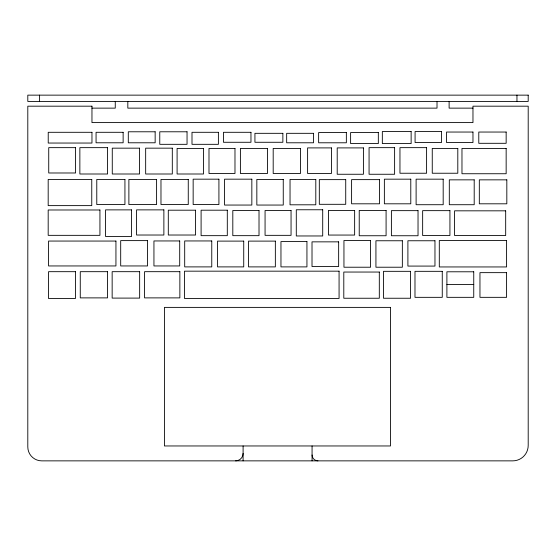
<?xml version="1.0" encoding="UTF-8"?>
<svg xmlns="http://www.w3.org/2000/svg" width="556" height="556" viewBox="0 0 556 556"><rect width="100%" height="100%" fill="white"/><g stroke="black" fill="none" stroke-linecap="round" stroke-linejoin="round"><path stroke-width="0.83" d="M91.962 108.135L115.259 108.135L115.259 101.421M472.968 108.135L449.116 108.135L449.116 101.421M446.899 284.561L473.747 284.561M516.955 95.139L516.955 101.421M437.016 101.421L437.016 108.135L127.824 108.135L127.824 101.421M312.069 445.961L312.069 460.861M243.097 445.961L243.097 460.861M39.594 95.139L39.594 101.421M317.935 460.861A5.866 5.866 0 0 1 312.069 454.996M243.097 453.411A7.45 7.45 0 0 1 235.647 460.861M528.2 95.139L27.8 95.139L27.8 101.421L528.2 101.421L528.2 95.139M91.962 106.182L27.8 106.182L27.8 446.906A13.956 13.956 0 0 0 41.756 460.861L512.757 460.861A15.443 15.443 0 0 0 528.2 445.419L528.2 106.182L472.968 106.182L472.968 122.591L91.962 122.591L91.962 106.182M411.134 131.536L382.333 131.536L382.333 143.559L411.134 143.559L411.134 131.536M441.499 131.536L415.082 131.536L415.082 142.531L441.499 142.531L441.499 131.536M155.152 131.786L128.297 131.786L128.297 142.788L155.152 142.788L155.152 131.786M187.045 131.786L159.767 131.786L159.767 144.324L187.045 144.324L187.045 131.786M472.968 132.043L446.551 132.043L446.551 142.531L472.968 142.531L472.968 132.043M506.155 132.043L478.785 132.043L478.785 143.302L506.155 143.302L506.155 132.043M91.962 132.3L48.226 132.3L48.226 143.045L91.962 143.045L91.962 132.3M123.133 132.3L96.063 132.3L96.063 142.788L123.133 142.788L123.133 132.3M218.39 132.3L192.001 132.3L192.001 144.324L218.39 144.324L218.39 132.3M250.964 132.3L223.47 132.3L223.47 142.28L250.964 142.28L250.964 132.3M346.353 132.557L318.637 132.557L318.637 142.788L346.353 142.788L346.353 132.557M378.33 132.557L350.614 132.557L350.614 143.559L378.33 143.559L378.33 132.557M282.865 133.322L254.933 133.322L254.933 142.28L282.865 142.28L282.865 133.322M313.508 133.322L286.66 133.322L286.66 142.788L313.508 142.788L313.508 133.322M75.588 147.653L48.733 147.653L48.733 172.986L75.588 172.986L75.588 147.653M107.579 147.653L79.862 147.653L79.862 174L107.579 174L107.579 147.653M394.614 147.653L369.066 147.653L369.066 174.257L394.614 174.257L394.614 147.653M426.598 147.653L399.959 147.653L399.959 173.236L426.598 173.236L426.598 147.653M331.425 147.903L307.607 147.903L307.607 173.486L331.425 173.486L331.425 147.903M363.409 147.903L337.207 147.903L337.207 174.257L363.409 174.257L363.409 147.903M139.556 148.16L112.27 148.16L112.27 174L139.556 174L139.556 148.16M172.304 148.16L145.665 148.16L145.665 174L172.304 174L172.304 148.16M203.51 148.417L177.093 148.417L177.093 174L203.51 174L203.51 148.417M234.98 148.417L208.993 148.417L208.993 173.486L234.98 173.486L234.98 148.417M267.471 148.417L240.4 148.417L240.4 173.486L267.471 173.486L267.471 148.417M300.469 148.417L273.191 148.417L273.191 173.486L300.469 173.486L300.469 148.417M457.803 148.417L432.255 148.417L432.255 173.236L457.803 173.236L457.803 148.417M506.155 148.417L461.973 148.417L461.973 173.743L506.155 173.743L506.155 148.417M218.918 179.171L193.154 179.171L193.154 204.552L218.918 204.552L218.918 179.171M251.84 179.171L224.554 179.171L224.554 205.053L251.84 205.053L251.84 179.171M410.787 179.171L384.37 179.171L384.37 203.809L410.787 203.809L410.787 179.171M443.181 179.171L416.11 179.171L416.11 204.719L443.181 204.719L443.181 179.171M91.761 179.421L48.184 179.421L48.184 205.623L91.761 205.623L91.761 179.421M124.933 179.421L96.779 179.421L96.779 204.552L124.933 204.552L124.933 179.421M156.597 179.421L128.881 179.421L128.881 204.552L156.597 204.552L156.597 179.421M188.262 179.421L160.976 179.421L160.976 204.552L188.262 204.552L188.262 179.421M283.254 179.421L256.837 179.421L256.837 205.053L283.254 205.053L283.254 179.421M315.801 179.421L290.037 179.421L290.037 204.803L315.801 204.803L315.801 179.421M345.728 179.63L319.318 179.63L319.318 204.309L345.728 204.309L345.728 179.63M379.533 179.63L351.6 179.63L351.6 203.809L379.533 203.809L379.533 179.63M474.198 179.852L449.304 179.852L449.304 204.719L474.198 204.719L474.198 179.852M506.822 179.852L479.321 179.852L479.321 203.809L506.822 203.809L506.822 179.852M322.709 209.765L296.292 209.765L296.292 235.966L322.709 235.966L322.709 209.765M131.55 209.876L105.57 209.876L105.57 236.508L131.55 236.508L131.55 209.876M163.874 209.876L136.588 209.876L136.588 235.021L163.874 235.021L163.874 209.876M99.934 209.987L48.184 209.987L48.184 235.341L99.934 235.341L99.934 209.987M195.587 210.196L168.301 210.196L168.301 235.021L195.587 235.021L195.587 210.196M227.3 210.196L201.098 210.196L201.098 235.661L227.3 235.661L227.3 210.196M354.638 210.425L328.436 210.425L328.436 235.056L354.638 235.056L354.638 210.425M386.086 210.425L359.232 210.425L359.232 235.744L386.086 235.744L386.086 210.425M259.013 210.515L232.811 210.515L232.811 235.661L259.013 235.661L259.013 210.515M291.052 210.515L265.066 210.515L265.066 235.341L291.052 235.341L291.052 210.515M418.029 210.648L391.396 210.648L391.396 235.744L418.029 235.744L418.029 210.648M449.929 210.648L422.65 210.648L422.65 235.515L449.929 235.515L449.929 210.648M505.682 210.828L454.586 210.828L454.586 235.515L505.682 235.515L505.682 210.828M147.548 240.616L120.694 240.616L120.694 265.949L147.548 265.949L147.548 240.616M370.581 240.533L343.949 240.533L343.949 267.221L370.581 267.221L370.581 240.533M506.592 240.533L439.303 240.533L439.303 266.95L506.592 266.95L506.592 240.533M402.349 240.762L375.932 240.762L375.932 267.221L402.349 267.221L402.349 240.762M434.966 240.762L407.902 240.762L407.902 266.081L434.966 266.081L434.966 240.762M179.706 240.95L153.942 240.95L153.942 265.949L179.706 265.949L179.706 240.95M211.766 240.95L184.696 240.95L184.696 266.894L211.766 266.894L211.766 240.95M115.94 241.054L48.567 241.054L48.567 265.949L115.94 265.949L115.94 241.054M243.73 241.109L217.528 241.109L217.528 266.894L243.73 266.894L243.73 241.109M275.352 241.109L248.504 241.109L248.504 266.894L275.352 266.894L275.352 241.109M306.94 241.589L280.961 241.589L280.961 266.894L306.94 266.894L306.94 241.589M338.646 241.853L312.013 241.853L312.013 266.539L338.646 266.539L338.646 241.853M339.07 271.168L184.467 271.168L184.467 298.447L339.07 298.447L339.07 271.168M410.557 271.328L383.494 271.328L383.494 298.245L410.557 298.245L410.557 271.328M442.263 271.328L414.984 271.328L414.984 297.335L442.263 297.335L442.263 271.328M75.414 271.682L48.567 271.682L48.567 298.537L75.414 298.537L75.414 271.682M107.544 271.682L80.266 271.682L80.266 297.884L107.544 297.884L107.544 271.682M139.653 271.682L112.152 271.682L112.152 298.099L139.653 298.099L139.653 271.682M179.859 271.682L144.56 271.682L144.56 297.884L179.859 297.884L179.859 271.682M473.747 271.787L446.899 271.787L446.899 297.335L473.747 297.335L473.747 271.787M379.31 272.044L343.796 272.044L343.796 298.245L379.31 298.245L379.31 272.044M506.592 272.649L479.96 272.649L479.96 297.335L506.592 297.335L506.592 272.649M390.486 307.385L164.43 307.385L164.43 445.961L390.486 445.961L390.486 307.385"/></g></svg>
